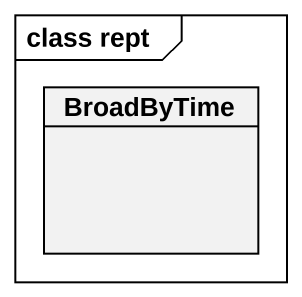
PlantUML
@startuml
mainframe class rept
hide circle
hide empty members
class BroadByTime
@enduml
